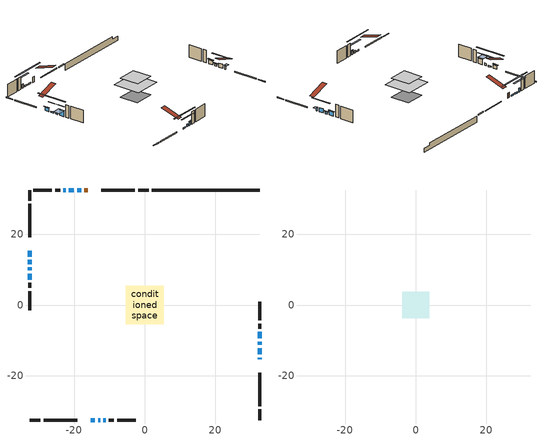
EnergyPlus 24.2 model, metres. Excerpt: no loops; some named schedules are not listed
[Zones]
conditioned space
 floor adiabatic (AdiabaticFloorConstruction): -5.38,-5.38 -5.38,5.38 5.38,5.38 5.38,-5.38 z3.36
 floor foundation (Slab1 construction): -3.96,-3.66 -3.96,3.66 3.96,3.66 3.96,-3.66 z-1.52
 wall outside (RimJoist1 construction): 1.11,32.52 -1.89,32.52 / -32.52,-32.52 -29.52,-32.52 / -32.52,32.52 -32.52,29.52 / 32.52,-32.52 32.52,-29.52 z0.92:1.22
 wall outside (RimJoist2 construction): -2.82,32.52 -12.31,32.52 / -28.59,-32.52 -19.1,-32.52 / -32.52,28.59 -32.52,19.1 / 32.52,-28.59 32.52,-19.1 z0.92:1.22
 wall outside (AdiabaticWallConstruction 1): -16.12,32.52 -17.05,32.52 z0.92:2.95
 wall outside (AdiabaticWallConstruction): 32.52,-15.29 32.52,-14.88 z0.92:2.04; -32.52,15.29 -32.52,13.66 / -11.7,-32.52 -11.09,-32.52 z0.92:2.24; -15.29,-32.52 -14.12,-32.52 / -32.52,12.73 -32.52,11.56 / -17.98,32.52 -19.15,32.52 / -20.07,32.52 -21.45,32.52 z0.92:1.45; 32.52,-13.95 32.52,-12.17 / 32.52,-9.4 32.52,-7.62 z0.92:2.44; -13.19,-32.52 -12.63,-32.52 z0.92:1.89; -32.52,10.63 -32.52,9.82 z0.92:1.84; -32.52,8.89 -32.52,7.16 z0.92:2.98; -22.37,32.52 -22.98,32.52 z0.92:2.45; 32.52,-11.25 32.52,-10.33 z0.92:1.63
 wall outside (Wall1 construction): -23.91,32.52 -25.32,32.52 / -10.16,-32.52 -8.76,-32.52 / -32.52,6.23 -32.52,4.83 / 32.52,-6.7 32.52,-5.29 z0.92:5.8
 wall outside (Wall2 construction): -26.24,32.52 -31.59,32.52 / -7.83,-32.52 -2.48,-32.52 / -32.52,3.9 -32.52,-1.45 / 32.52,-4.36 32.52,0.99 z0.92:5.8
 wall foundation (FoundationWall1 construction): 2.04,32.52,-1.52 2.04,32.52,0.92 29.47,32.52,0.92 29.47,32.52,0.07 32.52,32.52,0.07 32.52,32.52,-1.52
 window (WindowConstruction): 32.52,-15.28 32.52,-14.88 z0.92:2.04
 window (WindowConstruction 9): -32.52,15.28 -32.52,13.66 z0.92:2.24
 window (WindowConstruction 10): -15.28,-32.52 -14.12,-32.52 z0.92:1.45
 window (WindowConstruction 11): -32.52,12.73 -32.52,11.56 z0.92:1.45
 window (WindowConstruction 12): -17.98,32.52 -19.14,32.52 z0.92:1.45
 window (WindowConstruction 13): -20.07,32.52 -21.45,32.52 z0.92:1.45
 window (WindowConstruction 1): 32.52,-13.95 32.52,-12.17 z0.92:2.44
 window (WindowConstruction 2): -13.19,-32.52 -12.63,-32.52 z0.92:1.89
 window (WindowConstruction 3): -32.52,10.63 -32.52,9.82 z0.92:1.83
 window (WindowConstruction 4): -32.52,8.89 -32.52,7.16 z0.92:2.98
 window (WindowConstruction 5): -22.37,32.52 -22.98,32.52 z0.92:2.44
 window (WindowConstruction 6): 32.52,-11.24 32.52,-10.33 z0.92:1.63
 window (WindowConstruction 7): 32.52,-9.4 32.52,-7.62 z0.92:2.44
 window (WindowConstruction 8): -11.7,-32.52 -11.09,-32.52 z0.92:2.24
 door (Door): -16.12,32.52 -17.05,32.52 z0.92:2.95
 ceiling adiabatic (AdiabaticFloorConstruction): 5.38,-5.38 5.38,5.38 -5.38,5.38 -5.38,-5.38 z3.36
attic - vented
 floor to conditioned space (Floor1 construction Reversed): -3.81,-3.81 -3.81,3.81 3.81,3.81 3.81,-3.81 z5.8
 roof outside (Roof1 construction): -15.2,32.52,5.8 -15.2,25.11,8.27 -13.24,25.11,8.27 -13.24,32.52,5.8; -16.21,-32.52,5.8 -16.21,-25.11,8.27 -18.17,-25.11,8.27 -18.17,-32.52,5.8; -32.52,16.21,5.8 -25.11,16.21,8.27 -25.11,18.17,8.27 -32.52,18.17,5.8; 32.52,-16.21,5.8 25.11,-16.21,8.27 25.11,-18.17,8.27 32.52,-18.17,5.8
shading: 32.52,-14.58 32.52,-15.58 33.74,-15.58 33.74,-14.58 z2.34; -32.52,13.36 -32.52,15.58 -32.82,15.58 -32.82,13.36 z2.54; -8.63,-32.52 -20.77,-32.52 -20.77,-32.82 -8.63,-32.82 z6.94; -32.52,6.07 -32.52,18.22 -32.82,18.22 -32.82,6.07 z6.94; -24.63,32.52 -12.49,32.52 -12.49,32.82 -24.63,32.82 z6.94; -26.93,32.52 -14.58,32.52 -14.58,32.82 -26.93,32.82 z6.94; 32.52,-9.12 32.52,-17 32.82,-17 32.82,-9.12 z5.5; -9.58,-32.52 -16.24,-32.52 -16.24,-32.82 -9.58,-32.82 z4.94; -32.52,6.77 -32.52,13.68 -32.82,13.68 -32.82,6.77 z4.89; -32.52,6.86 -32.52,9.19 -35.57,9.19 -35.57,6.86 z3.28; -26.03,32.52 -19.32,32.52 -19.32,32.82 -26.03,32.82 z5.5; 32.52,-10.03 32.52,-11.54 32.82,-11.54 32.82,-10.03 z1.93; 32.52,-7.33 32.52,-9.7 32.82,-9.7 32.82,-7.33 z2.74; -10.79,-32.52 -12,-32.52 -12,-32.82 -10.79,-32.82 z2.54
[Building]
Building 1: Terrain=Suburbs
[Site:Location]
Quebec Intl AP_QC: Latitude {deg}=46.8; Longitude {deg}=-71.38; Time Zone {hr}=-5; Elevation {m}=74; Keep Site Location Information=Yes
[Site:GroundTemperature:Shallow]
0.0108218, -2.24938, -2.43038, -1.3578, 2.94801, 7.23376, 10.9493, 13.303, 13.5029, 11.5886, 7.96783, 3.81355
[Site:WaterMainsTemperature]
Calculation Method=Schedule; Temperature Schedule=mains temperature schedule
[Material] Roughness=Rough; Thermal Absorptance=0.9
Name | Thickness {m} | Conductivity {W/m-K} | Density {kg/m3} | Specific Heat {J/kg-K} | Solar Absorptance | Visible Absorptance
asphalt or fiberglass shingles | 0.00635 | 0.162714 | 1121.4 | 1465.45 | 0.4 | 0.4
ceiling loosefill ins | 0.254 | 0.0480833 | 16.02 | 1046.75 | 0.7 | 0.7
ceiling stud and cavity | 0.1397 | 0.0787076 | 65.682 | 1177.47 | 0.7 | 0.7
concrete 4.0 in. | 0.1016 | 1.803125 | 2242.8 | 837.4 | 0.7 | 0.7
concrete 8.0 in. | 0.2032 | 1.803125 | 2242.8 | 837.4 | 0.7 | 0.7
door material | 0.04445 | 0.053851 | 512.64 | 1214.23 | 0.7 | 0.7
exterior vertical ins | 0.0536725 | 0.029427 | 32.04 | 1214.23 | 0.7 | 0.7
floor covering | 0.0127 | 0.0433444 | 54.468 | 1339.84 | 0.6 | 0.6
floor rigid ins; wall rigid ins 1 | 0.512978 | 0.029427 | 32.04 | 1214.23 | 0.7 | 0.7
floor stud and cavity | 0.1397 | 1.75129 | 37.0049 | 1207.88 | 0.7 | 0.7
furniture material conditioned space 1 | 0.1524 | 0.115458 | 640.8 | 1214.23 | 0.6 | 0.6
gypsum board | 0.0127 | 0.160291 | 801 | 837.4 | 0.6 | 0.6
gypsum board 1 | 0.0127 | 0.160291 | 801 | 837.4 | 0.7 | 0.7
osb sheathing 0.5 in. | 0.0127 | 0.115458 | 512.64 | 1214.23 | 0.7 | 0.7
osb sheathing 0.75 in. | 0.01905 | 0.115458 | 512.64 | 1214.23 | 0.7 | 0.7
osb sheathing 2.0 in. | 0.0508 | 0.115458 | 512.64 | 1214.23 | 0.7 | 0.7
rim joist rigid ins; wall rigid ins | 0.051816 | 0.029427 | 32.04 | 1214.23 | 0.7 | 0.7
rim joist stud and cavity | 0.0508 | 0.037488 | 125.044 | 1163.47 | 0.6 | 0.6
rim joist stud and cavity 1 | 0.0508 | 0.043873 | 125.044 | 1163.47 | 0.6 | 0.6
slab rigid ins | 0.0259096 | 0.029427 | 32.04 | 1214.23 | 0.7 | 0.7
wall stud and cavity | 0.1397 | 0.120576 | 139.0536 | 1170.24 | 0.7 | 0.7
wall stud and cavity 1 | 0.1397 | 0.142953 | 139.0536 | 1170.24 | 0.7 | 0.7
wall stud and cavity 2 | 0.0889 | 0.380278 | 52.3479 | 1209.89 | 0.7 | 0.7
wall stud and cavity 3 | 0.0889 | 0.391764 | 83.0341 | 1211.67 | 0.7 | 0.7
wood siding | 0.0254 | 0.102417 | 544.68 | 1172.36 | 0.4 | 0.4
wood siding 1; wood siding 2; wood siding 3 | 0.0254 | 0.102417 | 544.68 | 1172.36 | 0.7 | 0.7
[WindowMaterial:SimpleGlazingSystem]
Name | U-Factor {W/m2-K} | Solar Heat Gain Coefficient
WindowMaterial | 3.0383 | 0.45
WindowMaterial 1 | 2.907136 | 0.64
WindowMaterial 10 | 3.02297 | 0.49
WindowMaterial 2 | 3.00196 | 0.5
WindowMaterial 3 | 2.97414 | 0.54
WindowMaterial 4 | 1.80447 | 0.31
WindowMaterial 5 | 2.98038 | 0.54
WindowMaterial 6 | 2.98322 | 0.53
WindowMaterial 7 | 2.983789 | 0.53
WindowMaterial 8 | 2.95767 | 0.57
WindowMaterial 9 | 3.03035 | 0.47
[Construction]
AdiabaticFloorConstruction: floor stud and cavity, floor rigid ins, osb sheathing 0.75 in., floor covering
AdiabaticWallConstruction: wood siding 2, wall rigid ins 1, wall stud and cavity 2, gypsum board
AdiabaticWallConstruction 1: wood siding 3, wall rigid ins 1, wall stud and cavity 2, gypsum board
Door: door material
Floor1 construction Reversed: gypsum board, ceiling stud and cavity, ceiling loosefill ins
FoundationWall1 construction: concrete 8.0 in., gypsum board 1
furniture construction conditioned space 1: furniture material conditioned space 1
PartitionWallConstruction: gypsum board, wall stud and cavity 3, gypsum board
RimJoist1 construction: wood siding 1, rim joist rigid ins, osb sheathing 2.0 in., rim joist stud and cavity
RimJoist2 construction: wood siding 1, rim joist rigid ins, osb sheathing 2.0 in., rim joist stud and cavity 1
Roof1 construction: asphalt or fiberglass shingles
Slab1 construction: slab rigid ins, concrete 4.0 in.
Wall1 construction: wood siding, wall rigid ins, osb sheathing 0.5 in., wall stud and cavity, gypsum board
Wall2 construction: wood siding, wall rigid ins, osb sheathing 0.5 in., wall stud and cavity 1, gypsum board
WindowConstruction: WindowMaterial
WindowConstruction 1; WindowConstruction 7: WindowMaterial 1
WindowConstruction 10; WindowConstruction 11; WindowConstruction 12: WindowMaterial 9
WindowConstruction 13: WindowMaterial 10
WindowConstruction 2: WindowMaterial 2
WindowConstruction 3: WindowMaterial 3
WindowConstruction 4: WindowMaterial 4
WindowConstruction 5: WindowMaterial 5
WindowConstruction 6: WindowMaterial 6
WindowConstruction 8: WindowMaterial 7
WindowConstruction 9: WindowMaterial 8
[Zone] Multiplier=1; Part of Total Floor Area=Yes
Name | Volume {m3}
attic - vented | 23.2624
conditioned space | 453
[Space]
Name | Zone | Volume {m3}
attic - vented 1 | attic - vented | 23.2624
conditioned space 1 | conditioned space | 453
[ZoneInfiltration:EffectiveLeakageArea]
infil attic - vented 1: Zone or Space=attic - vented 1; Schedule=Always On Discrete; Effective Air Leakage Area {cm2}=2140.43; Stack Coefficient=0.000171896; Wind Coefficient=8.85834e-06
[ZoneMixing]
whole house fan mix: Zone or Space=attic - vented; Schedule=Always On Continuous; Design Flow Rate Calculation Method=Flow/Zone; Design Flow Rate {m3/s}=0; Source Zone or Space=conditioned space
[SurfaceProperty:ExposedFoundationPerimeter]
Slab1: Exposed Perimeter Calculation Method=TotalExposedPerimeter; Total Exposed Perimeter {m}=30.48
[InternalMass] Zone or ZoneList=conditioned space; Space or SpaceList=conditioned space 1
Name | Construction | Surface Area {m2}
furniture mass conditioned space 1 | furniture construction conditioned space 1 | 69.5602
partition wall mass | PartitionWallConstruction | 173.901
[Lights]
interior lighting: Zone or ZoneList or Space or SpaceList=conditioned space 1; Schedule=interior lighting schedule; Design Level Calculation Method=LightingLevel; Lighting Level {W}=343.2; Return Air Fraction=0; Fraction Radiant=0.6; Fraction Visible=0.2; Fraction Replaceable=1
[People]
occupants: Zone or ZoneList or Space or SpaceList=conditioned space 1; Number of People Schedule=occupants schedule; Number of People Calculation Method=People; Number of People=3; Fraction Radiant=0.314171; Sensible Heat Fraction=0.56303; Activity Level Schedule=occupants activity schedule; Carbon Dioxide Generation Rate {m3/s-W}=0; Enable ASHRAE 55 Comfort Warnings=No; Mean Radiant Temperature Calculation Type=EnclosureAveraged
[ElectricEquipment] Zone or ZoneList or Space or SpaceList=conditioned space 1; Design Level Calculation Method=EquipmentLevel
Name | Schedule | Design Level {W} | Fraction Latent | Fraction Radiant | Fraction Lost
clothes dryer | clothes dryer schedule | 140.772 | 0.015 | 0.081 | 0.85
clothes washer | clothes washer schedule | 32.1985 | 0.03 | 0.162 | 0.7
cooking range | cooking range schedule | 215.147 | 0.08 | 0.432 | 0.2
dishwasher | dishwasher schedule | 66.8632 | 0.3 | 0.18 | 0.4
fridge | fridge schedule | 72.9452 | 0 | 0.6 | 0
mech vent bath fan 0 | mech vent bath fan 0 schedule | 25.1 | 0 | 0 | 1
mech vent house fan | mech vent house fan schedule | 0.95 | 0 | 0 | 1
mech vent house fan cfis | mech vent house fan cfis schedule | 0 | 0 | 0 | 0
mech vent range fan 0 | mech vent range fan 0 schedule | 57 | 0 | 0 | 1
misc plug loads | misc plug loads schedule | 494.7 | 0.045 | 0.513 | 0.1
whole house fan | Always On Discrete | 0 | 0 | 0 | 1
[OtherEquipment] Zone or ZoneList or Space or SpaceList=conditioned space 1; Design Level Calculation Method=EquipmentLevel
Name | Fuel Type | Schedule | Design Level {W} | Fraction Latent | Fraction Radiant | Fraction Lost
clothes dryer 1 | Electricity | clothes dryer schedule | 0 | 0.015 | 0.081 | 0.85
cooking range 1 | Electricity | cooking range schedule | 0 | 0.08 | 0.432 | 0.2
general water use latent | None | general water use schedule | 62.594 | 1 | 0 | 0
general water use sensible | None | general water use schedule | -61.6891 | 0 | 0.6 | 0
mech vent house fan latent load | None | Always On Discrete | 0 | 1 | 0 | 0
mech vent house fan sensible load | None | Always On Discrete | 0 | 0 | 0 | 0
water heater energy adjustment1 | Electricity | Always On Discrete | 0.01 | 0 | 0 | 1
[ZoneInfiltration:DesignFlowRate] Zone or ZoneList or Space or SpaceList=conditioned space 1; Schedule=Always On Discrete; Design Flow Rate Calculation Method=Flow/Zone; Design Flow Rate {m3/s}=0
infil flow; natural vent flow; whole house fan flow
[ZoneControl:Thermostat]
conditioned space Thermostat: Zone or ZoneList=conditioned space; Control Type Schedule=conditioned space Thermostat Schedule; Control 1=conditioned space temperature setpoint; Temperature Difference Between Cutout And Setpoint {deltaC}=0
[ZoneHVAC:Baseboard:Convective:Electric]
electric baseboard: Availability Schedule=Always On Discrete; Heating Design Capacity {W}=6805.4; Efficiency=1
[Zone equipment]
conditioned space: electric baseboard
[Foundation:Kiva]
Foundation Kiva 1: Initial Indoor Air Temperature {C}=18; Wall Height Above Grade {m}=0.919978; Wall Depth Below Slab {m}=0.2032; Custom Block Material Name 1=exterior vertical ins; Custom Block Depth 1 {m}=2.43998; Custom Block X Position 1 {m}=0.2159; Custom Block Z Position 1 {m}=0
[Foundation:Kiva:Settings]
Soil Conductivity {W/m-K}=0.849921; Soil Density {kg/m3}=1842.3; Soil Specific Heat {J/kg-K}=418.7; Ground Solar Absorptivity=0.9; Ground Thermal Absorptivity=0.9; Ground Surface Roughness {m}=0.03; Far-Field Width {m}=40; Deep-Ground Boundary Condition=ZeroFlux; Deep-Ground Depth {m}=40; Minimum Cell Dimension {m}=0.2; Maximum Cell Growth Coefficient=3; Simulation Timestep=Timestep
[Exterior:Lights]
exterior lighting: Schedule=exterior lighting schedule; Design Level {W}=75.6
[EnergyManagementSystem:GlobalVariable]
infil_program_Qfan
infil_program_Qinf
natural_vent_program_Qnv
natural_vent_program_Qwhf
[EnergyManagementSystem:Sensor]
Name | Output:Variable or Output:Meter Index Key | Output:Variable or Output:Meter
airflow_gain | infil flow | Infiltration Sensible Heat Gain Energy
airflow_gain_1 | natural vent flow | Infiltration Sensible Heat Gain Energy
airflow_gain_2 | whole house fan flow | Infiltration Sensible Heat Gain Energy
airflow_loss | infil flow | Infiltration Sensible Heat Loss Energy
airflow_loss_1 | natural vent flow | Infiltration Sensible Heat Loss Energy
airflow_loss_2 | whole house fan flow | Infiltration Sensible Heat Loss Energy
clg_load_cond |  | Cooling:EnergyTransfer:Zone:CONDITIONED SPACE
clg_sp_s; clg_sp_s_1 | cooling setpoint | Schedule Value
clothes_dryer_exhaust_0_sch_s | clothes dryer exhaust 0 schedule | Schedule Value
conditioned_space_clg_unmet_s | conditioned space | Zone Cooling Setpoint Not Met Time
conditioned_space_htg_unmet_s | conditioned space | Zone Heating Setpoint Not Met Time
cool_season | cooling season schedule | Schedule Value
fridge_tin_s | conditioned space | Zone Mean Air Temperature
htg_load_cond |  | Heating:EnergyTransfer:Zone:CONDITIONED SPACE
htg_sp_s; htg_sp_s_1 | heating setpoint | Schedule Value
ig_ee_conv | clothes dryer | Electric Equipment Convective Heating Energy
ig_ee_conv_2 | cooking range | Electric Equipment Convective Heating Energy
ig_ee_conv_4 | fridge | Electric Equipment Convective Heating Energy
ig_ee_conv_5 | misc plug loads | Electric Equipment Convective Heating Energy
ig_ee_conv_6 | whole house fan | Electric Equipment Convective Heating Energy
ig_ee_rad | clothes dryer | Electric Equipment Radiant Heating Energy
ig_ee_rad_2 | cooking range | Electric Equipment Radiant Heating Energy
ig_ee_rad_4 | fridge | Electric Equipment Radiant Heating Energy
ig_ee_rad_5 | misc plug loads | Electric Equipment Radiant Heating Energy
ig_ee_rad_6 | whole house fan | Electric Equipment Radiant Heating Energy
ig_lgt_conv | interior lighting | Lights Convective Heating Energy
ig_lgt_rad | interior lighting | Lights Radiant Heating Energy
ig_lgt_vis | interior lighting | Lights Visible Radiation Heating Energy
ig_oe_conv | clothes dryer 1 | Other Equipment Convective Heating Energy
ig_oe_conv_1 | cooking range 1 | Other Equipment Convective Heating Energy
ig_oe_conv_2 | general water use latent | Other Equipment Convective Heating Energy
ig_oe_conv_3 | general water use sensible | Other Equipment Convective Heating Energy
ig_oe_conv_4 | water heater energy adjustment1 | Other Equipment Convective Heating Energy
ig_oe_rad | clothes dryer 1 | Other Equipment Radiant Heating Energy
ig_oe_rad_1 | cooking range 1 | Other Equipment Radiant Heating Energy
ig_oe_rad_2 | general water use latent | Other Equipment Radiant Heating Energy
ig_oe_rad_3 | general water use sensible | Other Equipment Radiant Heating Energy
ig_oe_rad_4 | water heater energy adjustment1 | Other Equipment Radiant Heating Energy
ig_ppl_conv | occupants | People Convective Heating Energy
ig_ppl_rad | occupants | People Radiant Heating Energy
im_conv | furniture mass conditioned space 1 | Surface Inside Face Convection Heat Gain Energy
im_conv_1 | partition wall mass | Surface Inside Face Convection Heat Gain Energy
im_ig | furniture mass conditioned space 1 | Surface Inside Face Internal Gains Radiation Heat Gain Energy
im_ig_1 | partition wall mass | Surface Inside Face Internal Gains Radiation Heat Gain Energy
im_lgt | furniture mass conditioned space 1 | Surface Inside Face Lights Radiation Heat Gain Energy
im_lgt_1 | partition wall mass | Surface Inside Face Lights Radiation Heat Gain Energy
im_sol | furniture mass conditioned space 1 | Surface Inside Face Solar Radiation Heat Gain Energy
im_sol_1 | partition wall mass | Surface Inside Face Solar Radiation Heat Gain Energy
im_surf | furniture mass conditioned space 1 | Surface Inside Face Net Surface Thermal Radiation Heat Gain Energy
im_surf_1 | partition wall mass | Surface Inside Face Net Surface Thermal Radiation Heat Gain Energy
mech_vent_bath_fan_0_sch_s | mech vent bath fan 0 schedule | Schedule Value
mech_vent_range_fan_0_sch_s | mech vent range fan 0 schedule | Schedule Value
mv_conv | mech vent bath fan 0 | Electric Equipment Convective Heating Energy
mv_conv_1 | mech vent house fan | Electric Equipment Convective Heating Energy
mv_conv_2 | mech vent house fan cfis | Electric Equipment Convective Heating Energy
mv_conv_3 | mech vent range fan 0 | Electric Equipment Convective Heating Energy
mv_conv_4 | mech vent house fan latent load | Other Equipment Convective Heating Energy
mv_conv_5 | mech vent house fan sensible load | Other Equipment Convective Heating Energy
mv_rad | mech vent bath fan 0 | Electric Equipment Radiant Heating Energy
mv_rad_1 | mech vent house fan | Electric Equipment Radiant Heating Energy
mv_rad_2 | mech vent house fan cfis | Electric Equipment Radiant Heating Energy
mv_rad_3 | mech vent range fan 0 | Electric Equipment Radiant Heating Energy
mv_rad_4 | mech vent house fan latent load | Other Equipment Radiant Heating Energy
mv_rad_5 | mech vent house fan sensible load | Other Equipment Radiant Heating Energy
natural_vent_s | natural vent schedule | Schedule Value
out_pb_s |  | Site Outdoor Air Barometric Pressure
out_wt_s |  | Site Outdoor Air Humidity Ratio
site_vw_s |  | Site Wind Speed
ss_back_out | Window1 | Surface Window Shortwave from Zone Back Out Window Heat Transfer Rate
ss_back_out_1 | Window10 | Surface Window Shortwave from Zone Back Out Window Heat Transfer Rate
ss_back_out_10 | Window6 | Surface Window Shortwave from Zone Back Out Window Heat Transfer Rate
ss_back_out_11 | Window7 | Surface Window Shortwave from Zone Back Out Window Heat Transfer Rate
ss_back_out_12 | Window8 | Surface Window Shortwave from Zone Back Out Window Heat Transfer Rate
ss_back_out_13 | Window9 | Surface Window Shortwave from Zone Back Out Window Heat Transfer Rate
ss_back_out_2 | Window12 | Surface Window Shortwave from Zone Back Out Window Heat Transfer Rate
ss_back_out_3 | Window13 | Surface Window Shortwave from Zone Back Out Window Heat Transfer Rate
ss_back_out_4 | Window14 | Surface Window Shortwave from Zone Back Out Window Heat Transfer Rate
ss_back_out_5 | Window15 | Surface Window Shortwave from Zone Back Out Window Heat Transfer Rate
ss_back_out_6 | Window2 | Surface Window Shortwave from Zone Back Out Window Heat Transfer Rate
ss_back_out_7 | Window3 | Surface Window Shortwave from Zone Back Out Window Heat Transfer Rate
ss_back_out_8 | Window4 | Surface Window Shortwave from Zone Back Out Window Heat Transfer Rate
ss_back_out_9 | Window5 | Surface Window Shortwave from Zone Back Out Window Heat Transfer Rate
ss_conv | Door1 | Surface Inside Face Convection Heat Gain Energy
ss_conv_1 | Window1 | Surface Inside Face Convection Heat Gain Energy
ss_conv_10 | Window5 | Surface Inside Face Convection Heat Gain Energy
ss_conv_11 | Window6 | Surface Inside Face Convection Heat Gain Energy
ss_conv_12 | Window7 | Surface Inside Face Convection Heat Gain Energy
ss_conv_13 | Window8 | Surface Inside Face Convection Heat Gain Energy
ss_conv_14 | Window9 | Surface Inside Face Convection Heat Gain Energy
ss_conv_2 | Window10 | Surface Inside Face Convection Heat Gain Energy
ss_conv_3 | Window12 | Surface Inside Face Convection Heat Gain Energy
ss_conv_4 | Window13 | Surface Inside Face Convection Heat Gain Energy
ss_conv_5 | Window14 | Surface Inside Face Convection Heat Gain Energy
ss_conv_6 | Window15 | Surface Inside Face Convection Heat Gain Energy
ss_conv_7 | Window2 | Surface Inside Face Convection Heat Gain Energy
ss_conv_8 | Window3 | Surface Inside Face Convection Heat Gain Energy
ss_conv_9 | Window4 | Surface Inside Face Convection Heat Gain Energy
ss_ig | Door1 | Surface Inside Face Internal Gains Radiation Heat Gain Energy
ss_ig_1 | Window1 | Surface Inside Face Internal Gains Radiation Heat Gain Energy
ss_ig_10 | Window5 | Surface Inside Face Internal Gains Radiation Heat Gain Energy
ss_ig_11 | Window6 | Surface Inside Face Internal Gains Radiation Heat Gain Energy
ss_ig_12 | Window7 | Surface Inside Face Internal Gains Radiation Heat Gain Energy
ss_ig_13 | Window8 | Surface Inside Face Internal Gains Radiation Heat Gain Energy
ss_ig_14 | Window9 | Surface Inside Face Internal Gains Radiation Heat Gain Energy
ss_ig_2 | Window10 | Surface Inside Face Internal Gains Radiation Heat Gain Energy
ss_ig_3 | Window12 | Surface Inside Face Internal Gains Radiation Heat Gain Energy
ss_ig_4 | Window13 | Surface Inside Face Internal Gains Radiation Heat Gain Energy
ss_ig_5 | Window14 | Surface Inside Face Internal Gains Radiation Heat Gain Energy
ss_ig_6 | Window15 | Surface Inside Face Internal Gains Radiation Heat Gain Energy
ss_ig_7 | Window2 | Surface Inside Face Internal Gains Radiation Heat Gain Energy
ss_ig_8 | Window3 | Surface Inside Face Internal Gains Radiation Heat Gain Energy
ss_ig_9 | Window4 | Surface Inside Face Internal Gains Radiation Heat Gain Energy
ss_lgt | Door1 | Surface Inside Face Lights Radiation Heat Gain Energy
ss_sol | Door1 | Surface Inside Face Solar Radiation Heat Gain Energy
ss_surf | Door1 | Surface Inside Face Net Surface Thermal Radiation Heat Gain Energy
ss_surf_1 | Window1 | Surface Inside Face Net Surface Thermal Radiation Heat Gain Energy
ss_surf_10 | Window5 | Surface Inside Face Net Surface Thermal Radiation Heat Gain Energy
ss_surf_11 | Window6 | Surface Inside Face Net Surface Thermal Radiation Heat Gain Energy
ss_surf_12 | Window7 | Surface Inside Face Net Surface Thermal Radiation Heat Gain Energy
ss_surf_13 | Window8 | Surface Inside Face Net Surface Thermal Radiation Heat Gain Energy
ss_surf_14 | Window9 | Surface Inside Face Net Surface Thermal Radiation Heat Gain Energy
ss_surf_2 | Window10 | Surface Inside Face Net Surface Thermal Radiation Heat Gain Energy
ss_surf_3 | Window12 | Surface Inside Face Net Surface Thermal Radiation Heat Gain Energy
ss_surf_4 | Window13 | Surface Inside Face Net Surface Thermal Radiation Heat Gain Energy
ss_surf_5 | Window14 | Surface Inside Face Net Surface Thermal Radiation Heat Gain Energy
ss_surf_6 | Window15 | Surface Inside Face Net Surface Thermal Radiation Heat Gain Energy
ss_surf_7 | Window2 | Surface Inside Face Net Surface Thermal Radiation Heat Gain Energy
ss_surf_8 | Window3 | Surface Inside Face Net Surface Thermal Radiation Heat Gain Energy
ss_surf_9 | Window4 | Surface Inside Face Net Surface Thermal Radiation Heat Gain Energy
ss_trans_in | Window1 | Surface Window Transmitted Solar Radiation Rate
ss_trans_in_1 | Window10 | Surface Window Transmitted Solar Radiation Rate
ss_trans_in_10 | Window6 | Surface Window Transmitted Solar Radiation Rate
ss_trans_in_11 | Window7 | Surface Window Transmitted Solar Radiation Rate
ss_trans_in_12 | Window8 | Surface Window Transmitted Solar Radiation Rate
ss_trans_in_13 | Window9 | Surface Window Transmitted Solar Radiation Rate
ss_trans_in_2 | Window12 | Surface Window Transmitted Solar Radiation Rate
ss_trans_in_3 | Window13 | Surface Window Transmitted Solar Radiation Rate
ss_trans_in_4 | Window14 | Surface Window Transmitted Solar Radiation Rate
ss_trans_in_5 | Window15 | Surface Window Transmitted Solar Radiation Rate
ss_trans_in_6 | Window2 | Surface Window Transmitted Solar Radiation Rate
ss_trans_in_7 | Window3 | Surface Window Transmitted Solar Radiation Rate
ss_trans_in_8 | Window4 | Surface Window Transmitted Solar Radiation Rate
ss_trans_in_9 | Window5 | Surface Window Transmitted Solar Radiation Rate
ss_trans_out | Window1 | Surface Inside Face Initial Transmitted Diffuse Transmitted Out Window Solar Radiation Rate
ss_trans_out_1 | Window10 | Surface Inside Face Initial Transmitted Diffuse Transmitted Out Window Solar Radiation Rate
ss_trans_out_10 | Window6 | Surface Inside Face Initial Transmitted Diffuse Transmitted Out Window Solar Radiation Rate
